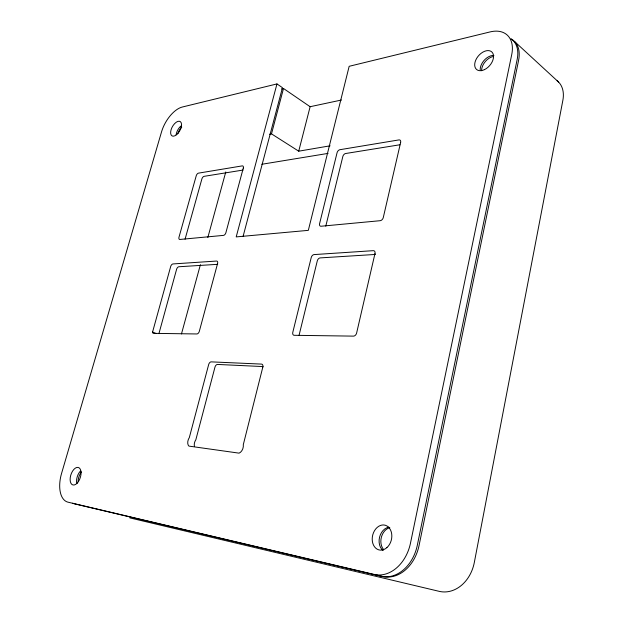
<?xml version="1.0" encoding="UTF-8"?>
<svg xmlns="http://www.w3.org/2000/svg" width="623" height="623" viewBox="0 0 623 623"><rect width="100%" height="100%" fill="white"/><g stroke="black" fill="none" stroke-linecap="round" stroke-linejoin="round"><path stroke-width="0.93" d="M299.071 335.275L317.294 260.85A3.029 1.97 -61.4 0 1 320.129 257.906L375.435 254.441M325.782 226.18L342.829 156.529A2.975 1.853 -57.1 0 1 345.625 153.515L399.88 144.77M269.595 134.241L271.496 133.867L298.721 151.187L310.122 106.712L341.474 100.023M243.126 236.257L282.468 87.687L276.97 83.926L182.337 107.016A24.289 12.421 -60.7 0 0 161.528 131.905L61.576 473.379A26.953 14.461 -71.9 0 0 68.039 502.185L382.787 576.47A37.154 28.339 -77.2 0 0 419.053 545.553L518.585 60.376A33.938 21.891 -49.1 0 0 511.576 39.202M271.496 133.867L283.496 88.489L310.122 106.712M276.97 83.926L236.203 236.904L308.33 230.354L349.168 66.303L490.208 31.89A34.195 21.86 -49.3 0 1 511.74 54.528L410.471 543.201A37.466 28.354 -76.9 0 1 374.041 574.429M181.464 333.951L200.411 264.666M207.841 237.511L225.767 171.971M152.565 332.067L170.725 266.356A2.663 1.487 -64.5 0 1 173.046 263.934L216.524 261.053A2.749 1.612 -63.7 0 1 217.591 263.498L199.321 331.327A2.796 1.659 -66.4 0 1 196.852 333.959L153.585 333.36A2.663 1.503 -66.8 0 1 152.565 332.067L156.054 333.507M158.92 333.648L176.636 269.152A2.656 1.495 -64.5 0 1 178.949 266.745L217.661 264.323M185.07 239.201L201.899 178.902A2.547 1.394 -61.4 0 1 204.149 176.325L243.141 170.04M281.604 88.941L283.496 88.489M298.721 151.187L330.104 145.813M261.8 164.27L328.048 153.398M263.031 366.573L217.528 364.439A2.874 1.776 -67.6 0 0 214.982 367.087L195.848 439.76A5.926 3.66 -70.9 0 0 194.446 446.426M129.825 517.884L439.199 591.344A35.114 28.144 -79.5 0 0 474.321 562.444L562.857 100.365A32.24 22.031 -47.4 0 0 557.149 80.772M514.614 41.577L558.59 82.065M511.008 38.766A33.985 21.891 -49.2 0 1 517.176 59.434L417.309 545.289A37.216 28.339 -77.1 0 1 381.011 576.259L74.542 503.859A26.82 14.516 -72 0 1 72.751 503.197M176.13 134.856A8.224 4.244 -60.7 0 1 180.841 126.087M480.185 69.823A11.549 7.437 -49.2 0 1 493.922 55.424M383.114 550.545A12.647 9.633 -77.1 0 1 379.563 537.182A12.647 9.633 -77.1 0 1 388.9 527.19M76.785 483.448A9.119 4.929 -72 0 1 80.344 471.136M78.155 481.735A9.104 4.937 -72 0 1 81.496 471.899M177.882 133.587A8.208 4.244 -60.7 0 1 181.737 127.115M481.602 70.718A11.533 7.437 -49.1 0 1 493.019 56.545M383.581 549.564A12.631 9.633 -77.2 0 1 381.455 536.909A12.631 9.633 -77.2 0 1 389.796 527.642M374.984 253.499L356.621 333.04A3.279 2.297 -63.7 0 1 353.475 336.124L294.212 335.306A3.099 2.048 -65 0 1 292.794 332.347L311.227 257.548A3.045 1.97 -61.4 0 1 314.07 254.589L373.263 250.664A3.232 2.204 -59.4 0 1 374.984 253.499M400.651 142.356L383.293 217.528A3.208 2.157 -57.7 0 1 380.201 220.698L321.04 226.242A3.022 1.931 -59.9 0 1 319.583 223.665L337.066 152.736A2.99 1.846 -57.1 0 1 339.87 149.707L398.899 139.918A3.185 2.056 -54.7 0 1 400.651 142.356M262.82 367.103L243.297 444.69A6.246 4.042 -71 0 1 239.061 453.147L188.94 446.107A5.957 3.652 -70.8 0 1 189.33 437.556L208.674 364.533A2.889 1.768 -67.6 0 1 211.228 361.87L261.512 364.097A3.045 1.97 -67.1 0 1 262.82 367.103M243.297 168.046L225.892 232.691A2.726 1.581 -62.6 0 1 223.447 235.385L179.907 239.458A2.593 1.441 -63.5 0 1 178.988 237.207L196.245 175.733A2.562 1.394 -61.4 0 1 198.496 173.139L242.191 165.897A2.694 1.526 -60.3 0 1 243.297 168.046M77.244 483.066A9.158 4.914 -71.9 0 0 79.269 467.943A9.158 4.914 -71.9 0 0 70.243 477.6A9.158 4.914 -71.9 0 0 77.244 483.066M386.899 547.617A12.733 9.633 -76.9 0 0 386.969 525.968A12.733 9.633 -76.9 0 0 372.204 539.059A12.733 9.633 -76.9 0 0 386.899 547.617M484.53 69.605A11.619 7.429 -49.4 0 0 492.077 52.207A11.619 7.429 -49.4 0 0 475.746 60.143A11.619 7.429 -49.4 0 0 484.53 69.605M176.776 134.537A8.255 4.221 -60.7 0 0 180.436 121.711A8.255 4.221 -60.7 0 0 171.052 129.857A8.255 4.221 -60.7 0 0 176.776 134.537"/></g></svg>
